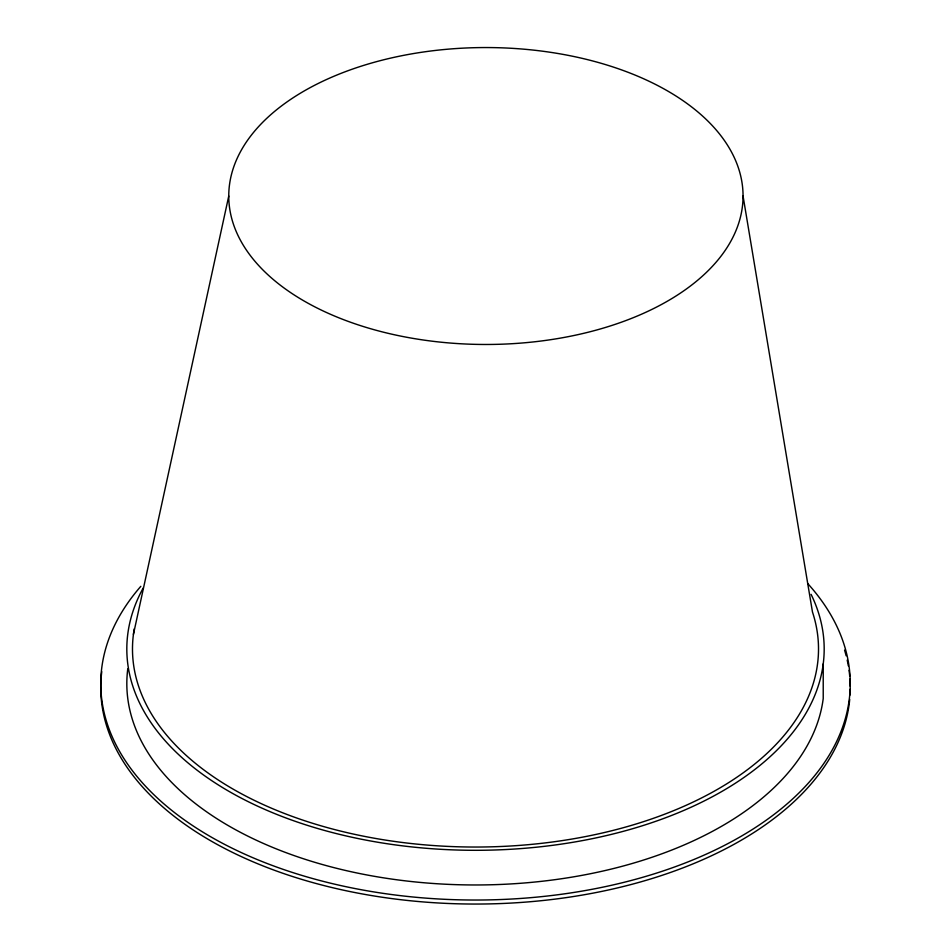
<?xml version="1.0" encoding="UTF-8"?>
<svg xmlns="http://www.w3.org/2000/svg" width="951" height="951" viewBox="0 0 951 951"><rect width="100%" height="100%" fill="white"/><g stroke="black" fill="none" stroke-linecap="round" stroke-linejoin="round"><path stroke-width="1.43" d="M133.425 634.365L228.763 196.013M743.052 196.013A257.15 148.463 0 0 1 357.338 324.588A257.15 148.463 0 0 1 357.338 67.438A257.15 148.463 0 0 1 743.052 196.013L812.475 612.016A343.014 198.034 0 0 1 490.217 846.854A343.014 198.034 0 0 1 134.269 628.825M823.221 663.869L823.221 698.545A348.672 201.303 0 0 1 449.74 884.418A348.672 201.303 0 0 1 127.779 668.791M811.084 594.351A348.672 201.303 0 0 1 469.782 850.277A348.672 201.303 0 0 1 143.197 588.027M850.242 689.213A374.753 216.364 0 0 1 850.039 695.026M849.707 699.354A374.753 216.364 0 0 1 451.535 903.605A374.753 216.364 0 0 1 101.769 671.691M844.559 650.104A374.753 216.364 0 0 1 846.164 655.81M847.198 660.125A374.753 216.364 0 0 1 848.351 665.914M849.041 670.265A374.753 216.364 0 0 1 849.718 676.102M849.956 679.014A374.753 216.364 0 0 1 850.242 686.301M807.649 583.474A374.753 216.364 0 0 1 478.27 900.026A374.753 216.364 0 0 1 140.819 586.327"/></g></svg>
